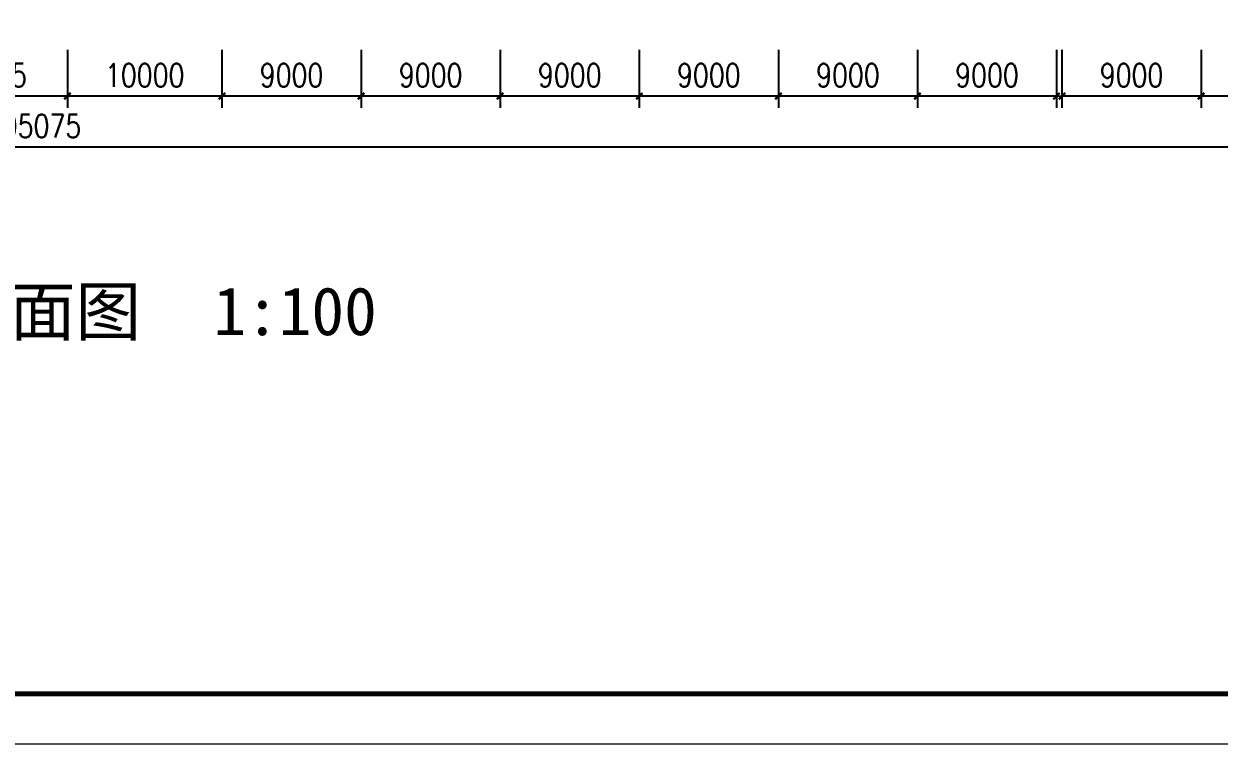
# Model space of a CAD drawing. Extents: x 5719244 to 11985375, y 1211094 to 3157953.
# Drawn here: x 6229890 to 6307220, y 1482410 to 1529009 of the extents above; entities that cross this region are included whole.
import ezdxf

# ---------------------------------------------------------------- set-up
doc = ezdxf.new("R2010")
doc.units = 0
doc.header["$LTSCALE"] = 500
doc.header["$MEASUREMENT"] = 0
doc.layers.get('0').update_dxf_attribs({"linetype": 'CONTINUOUS', "lineweight": 0})
doc.layers.get('DEFPOINTS').update_dxf_attribs({"linetype": 'CONTINUOUS', "lineweight": 0})
doc.layers.add('AXIS', color=3, linetype='CONTINUOUS', lineweight=0)
doc.layers.add('PUB_DIM', color=3, linetype='CONTINUOUS', lineweight=0)
doc.styles.add('DIM_FONT', font='SIMPLEX.shx', dxfattribs={"width": 0.8})
doc.styles.add('HTT', font='simhei_0.ttf')
doc.dimstyles.new('DIMN300-X', dxfattribs={"dimscale": 3, "dimtxt": 500, "dimasz": 1, "dimexe": 250, "dimexo": 0, "dimgap": 200, "dimtad": 1, "dimdec": 0, "dimzin": 0, "dimdsep": 46, "dimtxsty": 'DIM_FONT', "dimblk": '_DIMX', "dimblk1": '_DIMX', "dimblk2": '_DIMX', "dimsah": 1, "dimcen": 0, "dimdle": 187.057091, "dimclrd": 3, "dimclre": 3, "dimclrt": 7, "dimadec": 0, "dimazin": 0, "dimtfac": 2.166667, "dimtdec": 0, "dimtix": 1, "dimtmove": 2, "dimatfit": 3, "dimldrblk": '_DIMX', "dimfxl": 1, "dimtolj": 1, "dimtzin": 0, "dimarcsym": 0})

# ---------------------------------------------------------------- blocks, each defined once
blk = doc.blocks.new('_DIMX')
blk.add_line((-150, 0), (150, 0))
at = {"const_width": 50}
blk.add_lwpolyline([(-70, -70), (70, 70)], dxfattribs=at)
blk = doc.blocks.new('*D185')
at = {"layer": 'DEFPOINTS', "color": 0, "transparency": 16777216}
for p in [(6306055, 1527337), (6315055, 1527337), (6306055, 1524337)]:
    blk.add_point(p, dxfattribs=at)
at = {"layer": 'PUB_DIM', "color": 3, "lineweight": -2, "transparency": 16777216}
for p, q in [((6306055, 1527337), (6306055, 1523587)), ((6315055, 1527337), (6315055, 1523587)), ((6315052, 1524337), (6306058, 1524337))]:
    blk.add_line(p, q, dxfattribs=at)
at = {"layer": 'PUB_DIM', "color": 3, "lineweight": -2, "transparency": 16777216, "xscale": 3, "yscale": 3, "zscale": 3, "rotation": 180}
blk.add_blockref('_DIMX', (6306055, 1524337), dxfattribs=at)
at = {"layer": 'PUB_DIM', "color": 3, "lineweight": -2, "transparency": 16777216, "xscale": 3, "yscale": 3, "zscale": 3}
blk.add_blockref('_DIMX', (6315055, 1524337), dxfattribs=at)
at = {"layer": 'PUB_DIM', "color": 7, "transparency": 16777216, "insert": (6310555, 1525687), "char_height": 1500, "attachment_point": 5, "style": 'DIM_FONT'}
blk.add_mtext('\\A1;9000', dxfattribs=at)
blk = doc.blocks.new('*D188')
at = {"layer": 'DEFPOINTS', "color": 0, "transparency": 16777216}
for p in [(6127980, 1528899), (6333055, 1528899), (6333055, 1521053)]:
    blk.add_point(p, dxfattribs=at)
at = {"layer": 'PUB_DIM', "color": 3, "lineweight": -2, "transparency": 16777216}
for p, q in [((6127980, 1528899), (6127980, 1520303)), ((6333055, 1528899), (6333055, 1520303)), ((6127983, 1521053), (6333052, 1521053))]:
    blk.add_line(p, q, dxfattribs=at)
at = {"layer": 'PUB_DIM', "color": 3, "lineweight": -2, "transparency": 16777216, "xscale": 3, "yscale": 3, "zscale": 3, "rotation": 180}
blk.add_blockref('_DIMX', (6127980, 1521053), dxfattribs=at)
at = {"layer": 'PUB_DIM', "color": 3, "lineweight": -2, "transparency": 16777216, "xscale": 3, "yscale": 3, "zscale": 3}
blk.add_blockref('_DIMX', (6333055, 1521053), dxfattribs=at)
at = {"layer": 'PUB_DIM', "color": 7, "transparency": 16777216, "insert": (6230518, 1522403), "char_height": 1500, "attachment_point": 5, "style": 'DIM_FONT'}
blk.add_mtext('\\A1;205075', dxfattribs=at)
blk = doc.blocks.new('*D226')
at = {"layer": 'DEFPOINTS', "color": 0, "transparency": 16777216}
for p in [(6222330, 1527337), (6232705, 1527337), (6222330, 1524337)]:
    blk.add_point(p, dxfattribs=at)
at = {"layer": 'PUB_DIM', "color": 3, "lineweight": -2, "transparency": 16777216}
for p, q in [((6222330, 1527337), (6222330, 1523587)), ((6232705, 1527337), (6232705, 1523587)), ((6232702, 1524337), (6222333, 1524337))]:
    blk.add_line(p, q, dxfattribs=at)
at = {"layer": 'PUB_DIM', "color": 3, "lineweight": -2, "transparency": 16777216, "xscale": 3, "yscale": 3, "zscale": 3, "rotation": 180}
blk.add_blockref('_DIMX', (6222330, 1524337), dxfattribs=at)
at = {"layer": 'PUB_DIM', "color": 3, "lineweight": -2, "transparency": 16777216, "xscale": 3, "yscale": 3, "zscale": 3}
blk.add_blockref('_DIMX', (6232705, 1524337), dxfattribs=at)
at = {"layer": 'PUB_DIM', "color": 7, "transparency": 16777216, "insert": (6227518, 1525687), "char_height": 1500, "attachment_point": 5, "style": 'DIM_FONT'}
blk.add_mtext('\\A1;10375', dxfattribs=at)
blk = doc.blocks.new('*D237')
at = {"layer": 'DEFPOINTS', "color": 0, "transparency": 16777216}
for p in [(6269705, 1527337), (6278705, 1527337), (6269705, 1524337)]:
    blk.add_point(p, dxfattribs=at)
at = {"layer": 'PUB_DIM', "color": 3, "lineweight": -2, "transparency": 16777216}
for p, q in [((6269705, 1527337), (6269705, 1523587)), ((6278705, 1527337), (6278705, 1523587)), ((6278702, 1524337), (6269708, 1524337))]:
    blk.add_line(p, q, dxfattribs=at)
at = {"layer": 'PUB_DIM', "color": 3, "lineweight": -2, "transparency": 16777216, "xscale": 3, "yscale": 3, "zscale": 3, "rotation": 180}
blk.add_blockref('_DIMX', (6269705, 1524337), dxfattribs=at)
at = {"layer": 'PUB_DIM', "color": 3, "lineweight": -2, "transparency": 16777216, "xscale": 3, "yscale": 3, "zscale": 3}
blk.add_blockref('_DIMX', (6278705, 1524337), dxfattribs=at)
at = {"layer": 'PUB_DIM', "color": 7, "transparency": 16777216, "insert": (6274205, 1525687), "char_height": 1500, "attachment_point": 5, "style": 'DIM_FONT'}
blk.add_mtext('\\A1;9000', dxfattribs=at)
blk = doc.blocks.new('*D238')
at = {"layer": 'DEFPOINTS', "color": 0, "transparency": 16777216}
for p in [(6242705, 1527337), (6251705, 1527337), (6242705, 1524337)]:
    blk.add_point(p, dxfattribs=at)
at = {"layer": 'PUB_DIM', "color": 3, "lineweight": -2, "transparency": 16777216}
for p, q in [((6242705, 1527337), (6242705, 1523587)), ((6251705, 1527337), (6251705, 1523587)), ((6251702, 1524337), (6242708, 1524337))]:
    blk.add_line(p, q, dxfattribs=at)
at = {"layer": 'PUB_DIM', "color": 3, "lineweight": -2, "transparency": 16777216, "xscale": 3, "yscale": 3, "zscale": 3, "rotation": 180}
blk.add_blockref('_DIMX', (6242705, 1524337), dxfattribs=at)
at = {"layer": 'PUB_DIM', "color": 3, "lineweight": -2, "transparency": 16777216, "xscale": 3, "yscale": 3, "zscale": 3}
blk.add_blockref('_DIMX', (6251705, 1524337), dxfattribs=at)
at = {"layer": 'PUB_DIM', "color": 7, "transparency": 16777216, "insert": (6247205, 1525687), "char_height": 1500, "attachment_point": 5, "style": 'DIM_FONT'}
blk.add_mtext('\\A1;9000', dxfattribs=at)
blk = doc.blocks.new('*D239')
at = {"layer": 'DEFPOINTS', "color": 0, "transparency": 16777216}
for p in [(6232705, 1527337), (6242705, 1527337), (6232705, 1524337)]:
    blk.add_point(p, dxfattribs=at)
at = {"layer": 'PUB_DIM', "color": 3, "lineweight": -2, "transparency": 16777216}
for p, q in [((6232705, 1527337), (6232705, 1523587)), ((6242705, 1527337), (6242705, 1523587)), ((6242702, 1524337), (6232708, 1524337))]:
    blk.add_line(p, q, dxfattribs=at)
at = {"layer": 'PUB_DIM', "color": 3, "lineweight": -2, "transparency": 16777216, "xscale": 3, "yscale": 3, "zscale": 3, "rotation": 180}
blk.add_blockref('_DIMX', (6232705, 1524337), dxfattribs=at)
at = {"layer": 'PUB_DIM', "color": 3, "lineweight": -2, "transparency": 16777216, "xscale": 3, "yscale": 3, "zscale": 3}
blk.add_blockref('_DIMX', (6242705, 1524337), dxfattribs=at)
at = {"layer": 'PUB_DIM', "color": 7, "transparency": 16777216, "insert": (6237705, 1525687), "char_height": 1500, "attachment_point": 5, "style": 'DIM_FONT'}
blk.add_mtext('\\A1;10000', dxfattribs=at)
blk = doc.blocks.new('*D240')
at = {"layer": 'DEFPOINTS', "color": 0, "transparency": 16777216}
for p in [(6260705, 1527337), (6269705, 1527337), (6260705, 1524337)]:
    blk.add_point(p, dxfattribs=at)
at = {"layer": 'PUB_DIM', "color": 3, "lineweight": -2, "transparency": 16777216}
for p, q in [((6260705, 1527337), (6260705, 1523587)), ((6269705, 1527337), (6269705, 1523587)), ((6269702, 1524337), (6260708, 1524337))]:
    blk.add_line(p, q, dxfattribs=at)
at = {"layer": 'PUB_DIM', "color": 3, "lineweight": -2, "transparency": 16777216, "xscale": 3, "yscale": 3, "zscale": 3, "rotation": 180}
blk.add_blockref('_DIMX', (6260705, 1524337), dxfattribs=at)
at = {"layer": 'PUB_DIM', "color": 3, "lineweight": -2, "transparency": 16777216, "xscale": 3, "yscale": 3, "zscale": 3}
blk.add_blockref('_DIMX', (6269705, 1524337), dxfattribs=at)
at = {"layer": 'PUB_DIM', "color": 7, "transparency": 16777216, "insert": (6265205, 1525687), "char_height": 1500, "attachment_point": 5, "style": 'DIM_FONT'}
blk.add_mtext('\\A1;9000', dxfattribs=at)
blk = doc.blocks.new('*D241')
at = {"layer": 'AXIS', "color": 3, "lineweight": -2, "transparency": 16777216}
for p, q in [((6251705, 1527337), (6251705, 1523587)), ((6260705, 1527337), (6260705, 1523587)), ((6260702, 1524337), (6251708, 1524337))]:
    blk.add_line(p, q, dxfattribs=at)
at = {"layer": 'DEFPOINTS', "color": 0, "transparency": 16777216}
for p in [(6251705, 1527337), (6260705, 1527337), (6251705, 1524337)]:
    blk.add_point(p, dxfattribs=at)
at = {"layer": 'AXIS', "color": 3, "lineweight": -2, "transparency": 16777216, "xscale": 3, "yscale": 3, "zscale": 3, "rotation": 180}
blk.add_blockref('_DIMX', (6251705, 1524337), dxfattribs=at)
at = {"layer": 'AXIS', "color": 3, "lineweight": -2, "transparency": 16777216, "xscale": 3, "yscale": 3, "zscale": 3}
blk.add_blockref('_DIMX', (6260705, 1524337), dxfattribs=at)
at = {"layer": 'AXIS', "color": 7, "transparency": 16777216, "insert": (6256205, 1525687), "char_height": 1500, "attachment_point": 5, "style": 'DIM_FONT'}
blk.add_mtext('\\A1;9000', dxfattribs=at)
blk = doc.blocks.new('*D242')
at = {"layer": 'DEFPOINTS', "color": 0, "transparency": 16777216}
for p in [(6287705, 1527337), (6296705, 1527337), (6287705, 1524337)]:
    blk.add_point(p, dxfattribs=at)
at = {"layer": 'PUB_DIM', "color": 3, "lineweight": -2, "transparency": 16777216}
for p, q in [((6287705, 1527337), (6287705, 1523587)), ((6296705, 1527337), (6296705, 1523587)), ((6296702, 1524337), (6287708, 1524337))]:
    blk.add_line(p, q, dxfattribs=at)
at = {"layer": 'PUB_DIM', "color": 3, "lineweight": -2, "transparency": 16777216, "xscale": 3, "yscale": 3, "zscale": 3, "rotation": 180}
blk.add_blockref('_DIMX', (6287705, 1524337), dxfattribs=at)
at = {"layer": 'PUB_DIM', "color": 3, "lineweight": -2, "transparency": 16777216, "xscale": 3, "yscale": 3, "zscale": 3}
blk.add_blockref('_DIMX', (6296705, 1524337), dxfattribs=at)
at = {"layer": 'PUB_DIM', "color": 7, "transparency": 16777216, "insert": (6292205, 1525687), "char_height": 1500, "attachment_point": 5, "style": 'DIM_FONT'}
blk.add_mtext('\\A1;9000', dxfattribs=at)
blk = doc.blocks.new('*D243')
at = {"layer": 'DEFPOINTS', "color": 0, "transparency": 16777216}
for p in [(6278705, 1527337), (6287705, 1527337), (6278705, 1524337)]:
    blk.add_point(p, dxfattribs=at)
at = {"layer": 'PUB_DIM', "color": 3, "lineweight": -2, "transparency": 16777216}
for p, q in [((6278705, 1527337), (6278705, 1523587)), ((6287705, 1527337), (6287705, 1523587)), ((6287702, 1524337), (6278708, 1524337))]:
    blk.add_line(p, q, dxfattribs=at)
at = {"layer": 'PUB_DIM', "color": 3, "lineweight": -2, "transparency": 16777216, "xscale": 3, "yscale": 3, "zscale": 3, "rotation": 180}
blk.add_blockref('_DIMX', (6278705, 1524337), dxfattribs=at)
at = {"layer": 'PUB_DIM', "color": 3, "lineweight": -2, "transparency": 16777216, "xscale": 3, "yscale": 3, "zscale": 3}
blk.add_blockref('_DIMX', (6287705, 1524337), dxfattribs=at)
at = {"layer": 'PUB_DIM', "color": 7, "transparency": 16777216, "insert": (6283205, 1525687), "char_height": 1500, "attachment_point": 5, "style": 'DIM_FONT'}
blk.add_mtext('\\A1;9000', dxfattribs=at)
blk = doc.blocks.new('*D244')
at = {"layer": 'DEFPOINTS', "color": 0, "transparency": 16777216}
for p in [(6297055, 1527337), (6306055, 1527337), (6297055, 1524337)]:
    blk.add_point(p, dxfattribs=at)
at = {"layer": 'PUB_DIM', "color": 3, "lineweight": -2, "transparency": 16777216}
for p, q in [((6297055, 1527337), (6297055, 1523587)), ((6306055, 1527337), (6306055, 1523587)), ((6306052, 1524337), (6297058, 1524337))]:
    blk.add_line(p, q, dxfattribs=at)
at = {"layer": 'PUB_DIM', "color": 3, "lineweight": -2, "transparency": 16777216, "xscale": 3, "yscale": 3, "zscale": 3, "rotation": 180}
blk.add_blockref('_DIMX', (6297055, 1524337), dxfattribs=at)
at = {"layer": 'PUB_DIM', "color": 3, "lineweight": -2, "transparency": 16777216, "xscale": 3, "yscale": 3, "zscale": 3}
blk.add_blockref('_DIMX', (6306055, 1524337), dxfattribs=at)
at = {"layer": 'PUB_DIM', "color": 7, "transparency": 16777216, "insert": (6301555, 1525687), "char_height": 1500, "attachment_point": 5, "style": 'DIM_FONT'}
blk.add_mtext('\\A1;9000', dxfattribs=at)

msp = doc.modelspace()

# ---------------------------------------------------------------- linework, layer by layer
at = {"color": 4}
msp.add_lwpolyline([(6086722.7, 1482409.7), (6086722.7, 1675543.1), (6360165.9, 1675543.1), (6360165.9, 1482409.7)], close=True, dxfattribs=at)
at = {"color": 4, "const_width": 325.1}
msp.add_lwpolyline([(6089974.1, 1485661.1), (6356914.5, 1485661.1), (6356914.5, 1672291.7), (6089974.1, 1672291.7)], close=True, dxfattribs=at)

# ---------------------------------------------------------------- texts
at = {"color": 7, "linetype": 'Continuous', "style": 'HTT'}
for s, p in [('1,2号楼地下室平面图', (6197178.4, 1508849.2)), ('1:100', (6242143.1, 1508870.5))]:
    msp.add_text(s, height=3110.4, dxfattribs=at).set_placement(p)

# ---------------------------------------------------------------- dimensions: what is measured, and where the dimension line sits
at = {"layer": 'AXIS'}
dim = msp.add_aligned_dim(p1=(6260705, 1527337.2), p2=(6251705, 1527337.2), distance=3000, dimstyle='DIMN300-X', dxfattribs=at)
dim.commit()
dim.dimension.update_dxf_attribs({"geometry": '*D241', "text_midpoint": (6256205, 1525687.2)})
at = {"layer": 'PUB_DIM'}
dim = msp.add_linear_dim(base=(6333055.1, 1521053.3), p1=(6127980.1, 1528898.9), p2=(6333055.1, 1528898.9), dimstyle='DIMN300-X', dxfattribs=at)
dim.commit()
dim.dimension.update_dxf_attribs({"geometry": '*D188', "text_midpoint": (6230517.6, 1522403.3)})
for p1, p2, picture, middle in [((6232705, 1527337.2), (6222330, 1527337.2), '*D226', (6227517.5, 1525687.2)), ((6242705, 1527337.2), (6232705, 1527337.2), '*D239', (6237705, 1525687.2)), ((6251705, 1527337.2), (6242705, 1527337.2), '*D238', (6247205, 1525687.2)), ((6269705, 1527337.2), (6260705, 1527337.2), '*D240', (6265205, 1525687.2)), ((6278705, 1527337.2), (6269705, 1527337.2), '*D237', (6274205, 1525687.2)), ((6287705, 1527337.2), (6278705, 1527337.2), '*D243', (6283205, 1525687.2)), ((6296705, 1527337.2), (6287705, 1527337.2), '*D242', (6292205, 1525687.2)), ((6306055, 1527337.2), (6297055.1, 1527337.2), '*D244', (6301555, 1525687.2)), ((6315055, 1527337.2), (6306055, 1527337.2), '*D185', (6310555, 1525687.2))]:
    dim = msp.add_aligned_dim(p1=p1, p2=p2, distance=3000, dimstyle='DIMN300-X', dxfattribs=at)
    dim.commit()
    dim.dimension.update_dxf_attribs({"geometry": picture, "text_midpoint": middle})

doc.saveas('drawing.dxf')
